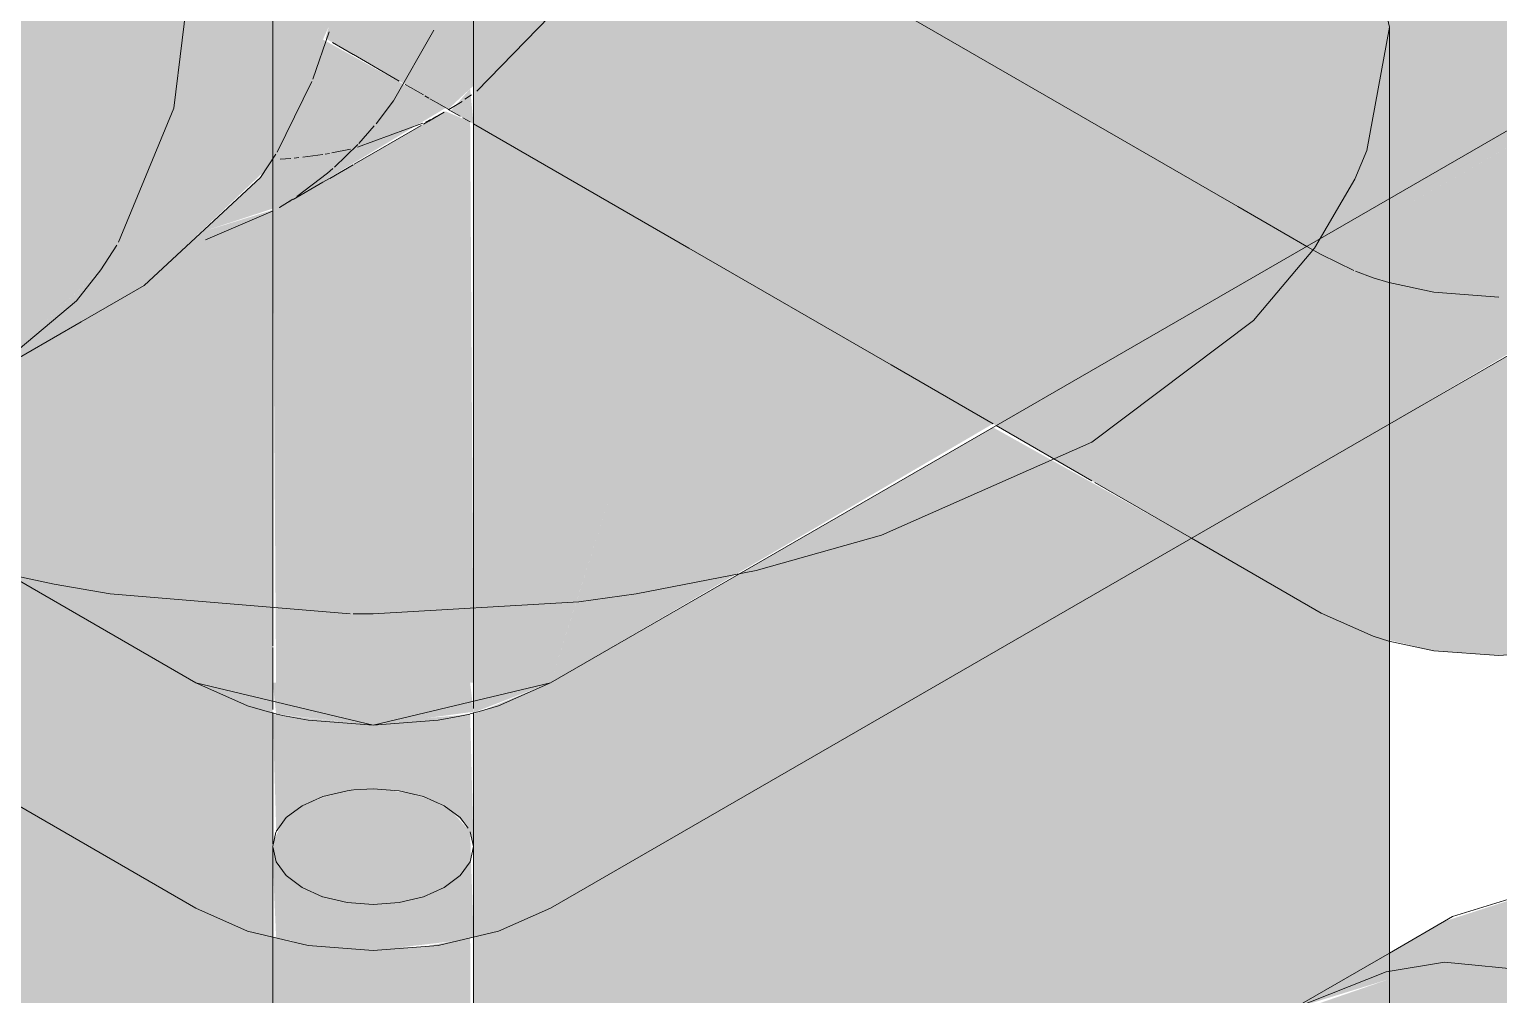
# Model space of a CAD drawing. Header units: millimetres. Extents: x -3207 to 1412, y 342 to 5433.
# Drawn here: x -1370.5 to -1253.4, y 1775.5 to 1852.4 of the extents above; entities that cross this region are included whole.
import ezdxf

# ---------------------------------------------------------------- set-up
doc = ezdxf.new("R2010")
doc.units = ezdxf.units.MM
doc.layers.add('M-_EQPT----_E', color=7, linetype='Continuous', lineweight=9)
doc.layers.add('M-_WATR----_E', color=5, linetype='Continuous', lineweight=9)

# ---------------------------------------------------------------- blocks, each defined once
blk = doc.blocks.new('ВертикальныйМногоступенчатыйЦентробежныйНасос_CDM15-CDM20_CNP - CDM15-4FSWPC-698583-В10 Аксонометрия')
at = {"layer": 'M-_EQPT----_E', "lineweight": 20}
h = blk.add_hatch(color=9, dxfattribs=at)
h.paths.add_polyline_path([(-1262.06, 1837.62), (-1237.92, 1851.56), (-1237.92, 1852.89), (-1262.06, 1838.95)])
h.paths.add_polyline_path([(-1221.44, 1844.74), (-1218.26, 1846.83), (-1216.26, 1849.62), (-1215.58, 1852.61), (-1215.58, 1870.57), (-1217.17, 1866.09), (-1221.44, 1862.41), (-1229.92, 1857.23), (-1228.1, 1857.23), (-1221.44, 1861.07), (-1221.44, 1855.53)])
h.paths.add_polyline_path([(-1215.58, 1870.57), (-1216.26, 1873.56), (-1216.61, 1873.56), (-1216.26, 1872.55)])
h.paths.add_polyline_path([(-1174.87, 1920.08), (-1172.8, 1920.24), (-1170.87, 1920.7), (-1169.22, 1921.43), (-1167.94, 1922.39), (-1167.15, 1923.5), (-1166.87, 1924.7), (-1167.15, 1933.3), (-1182.87, 1942.38), (-1182.6, 1923.5), (-1181.8, 1922.39), (-1180.53, 1921.43), (-1178.87, 1920.7), (-1176.94, 1920.24)])
h = blk.add_hatch(color=253, dxfattribs=at)
h.paths.add_polyline_path([(-1268.66, 1835.14), (-1262.06, 1838.95), (-1262.06, 1852.61), (-1264.82, 1864.71), (-1266.52, 1866.72), (-1266.34, 1865.24), (-1266.86, 1862.41), (-1267.5, 1860.82), (-1268.92, 1858.5), (-1268.99, 1858.41), (-1270.27, 1857.06), (-1272.34, 1855.76), (-1273.01, 1855.47), (-1274.29, 1855.35), (-1276.23, 1856.17), (-1280.28, 1858.18), (-1281.15, 1857.02), (-1283.32, 1855.68), (-1284.06, 1855.37), (-1286, 1854.91), (-1288.29, 1854.78), (-1291, 1855.14), (-1292.7, 1855.68), (-1294.14, 1856.47), (-1295.35, 1857.64), (-1295.74, 1858.18), (-1296.01, 1859.38), (-1296.01, 1867.59), (-1301.08, 1870.27), (-1312.86, 1871.16), (-1321.46, 1873.22), (-1322.17, 1867.38), (-1322.65, 1866.32), (-1268.66, 1835.14)])
h.paths.add_polyline_path([(-1267.2, 1868.04), (-1269.12, 1870.71), (-1271.15, 1870.55), (-1267.89, 1868.67)])
h.paths.add_polyline_path([(-1280.01, 1912.55), (-1280.28, 1918.74), (-1286.43, 1916.26), (-1280.07, 1912.59)])
h.paths.add_polyline_path([(-1269.12, 1870.71), (-1262.06, 1871.43), (-1240.01, 1876.7), (-1227.5, 1882.24), (-1280.01, 1912.55), (-1280.01, 1881.33), (-1272.59, 1875.54), (-1269.33, 1871)])
h.paths.add_polyline_path([(-1296.01, 1890.21), (-1296.01, 1913.37), (-1312.41, 1909.71), (-1323.83, 1907.85), (-1322.17, 1902.21), (-1321.92, 1899.87), (-1315.05, 1896.1), (-1301.55, 1892.66), (-1298.06, 1891.11)])
for color, points in [(253, [(-1262.06, 1838.95), (-1237.85, 1852.93), (-1237.65, 1853.8), (-1236.85, 1854.92), (-1235.58, 1855.87), (-1233.92, 1856.61), (-1229.92, 1857.51), (-1221.44, 1862.41), (-1216.93, 1866.65), (-1215.58, 1870.57), (-1217.29, 1874.99), (-1218.65, 1876.64), (-1222.58, 1879.4), (-1227.5, 1882.24), (-1240.78, 1876.51), (-1263.16, 1871.16), (-1268.99, 1870.53), (-1264.82, 1864.71), (-1262.06, 1852.61), (-1262.06, 1840.5)]), (253, [(-1267.5, 1834.48), (-1262.06, 1837.62), (-1262.06, 1838.95), (-1268.66, 1835.14)]), (253, [(-1277.85, 1811.87), (-1267.5, 1817.85), (-1267.5, 1834.48), (-1268.67, 1835.14), (-1293.41, 1820.85), (-1284.88, 1815.93)]), (254, [(-1253.36, 1802.52), (-1248.19, 1802.91), (-1242.67, 1804.37), (-1239.22, 1805.9), (-1239.22, 1834.18), (-1262.06, 1820.99), (-1262.06, 1803.75), (-1258.54, 1802.91)]), (9, [(-1267.5, 1805.9), (-1267.5, 1817.85), (-1277.85, 1811.87), (-1271.91, 1808.44)])]:
    blk.add_hatch(color=color, dxfattribs=at).paths.add_polyline_path(points)
at = {"layer": 'M-_EQPT----_E', "color": 253, "lineweight": 20}
for p, q in [((-1310.23, 1859.14), (-1274.15, 1838.31)), ((-1301.78, 1825.69), (-1317.9, 1835)), ((-1268.66, 1835.14), (-1267.5, 1834.48)), ((-1267.5, 1834.48), (-1264.9, 1833.21)), ((-1264.77, 1833.16), (-1263.36, 1832.64)), ((-1263.36, 1832.64), (-1262.12, 1832.26)), ((-1262.12, 1832.26), (-1258.54, 1831.49)), ((-1258.54, 1831.49), (-1253.36, 1831.09)), ((-1285.78, 1816.45), (-1293.41, 1820.85)), ((-1277.85, 1811.87), (-1285.54, 1816.31)), ((-1267.5, 1805.9), (-1277.85, 1811.87)), ((-1263.36, 1804.06), (-1267.5, 1805.9)), ((-1262.12, 1803.68), (-1263.36, 1804.06))]:
    blk.add_line(p, q, dxfattribs=at)
at = {"layer": 'M-_EQPT----_E', "color": 153, "lineweight": 20}
for p, q in [((-1344.65, 1850.44), (-1346.31, 1851.4)), ((-1340.99, 1848.32), (-1344.63, 1850.43)), ((-1344.56, 1841.69), (-1339.22, 1844.78)), ((-1344.21, 1843.33), (-1342.97, 1844.74)), ((-1339.06, 1844.87), (-1338.64, 1845.11)), ((-1346.14, 1841.45), (-1344.29, 1843.25)), ((-1346.55, 1842.55), (-1346.89, 1842.49)), ((-1344.87, 1842.9), (-1346.34, 1842.59)), ((-1346.69, 1840.97), (-1346.27, 1841.34)), ((-1346.52, 1840.56), (-1344.65, 1841.64)), ((-1347.06, 1840.25), (-1346.54, 1840.55))]:
    blk.add_line(p, q, dxfattribs=at)
at = {"layer": 'M-_EQPT----_E', "color": 8, "lineweight": 20}
for p, q in [((-1339.06, 1847.21), (-1340.5, 1848.04)), ((-1338.63, 1846.96), (-1338.95, 1847.15)), ((-1337.96, 1846.57), (-1338.54, 1846.91)), ((-1337.09, 1846.07), (-1337.96, 1846.57)), ((-1335.97, 1846.7), (-1337.03, 1846.04)), ((-1335.23, 1847.21), (-1335.74, 1846.86)), ((-1338.62, 1845.12), (-1337.4, 1845.83)), ((-1337.39, 1845.84), (-1338.32, 1845.33)), ((-1336.13, 1845.52), (-1337.07, 1846.06)), ((-1335.33, 1845.06), (-1335.91, 1845.39)), ((-1339.09, 1844.95), (-1344.3, 1843.05)), ((-1338.49, 1845.24), (-1338.89, 1845.04)), ((-1349.61, 1842.15), (-1350.48, 1842.09)), ((-1348.97, 1842.21), (-1349.35, 1842.17)), ((-1347.07, 1842.46), (-1348.66, 1842.24)), ((-1349.15, 1839.12), (-1346.69, 1840.97)), ((-1349.44, 1838.88), (-1347.06, 1840.25)), ((-1350.55, 1838.24), (-1349.61, 1838.78)), ((-1350.52, 1838.25), (-1349.46, 1838.91)), ((-1274.15, 1838.31), (-1268.66, 1835.14)), ((-1293.66, 1821), (-1301.78, 1825.69))]:
    blk.add_line(p, q, dxfattribs=at)
at = {"layer": 'M-_EQPT----_E', "color": 143, "lineweight": 20}
for p, q in [((-1317.9, 1835), (-1335.06, 1844.9)), ((-1356.41, 1835.67), (-1351.02, 1837.97))]:
    blk.add_line(p, q, dxfattribs=at)
blk.add_polyline3d([(-1320.22, 1881.5, 0), (-1322.17, 1867.38, 0), (-1328, 1854.5, 0), (-1334.79, 1847.52, 0)], dxfattribs=at)
at = {"layer": 'M-_EQPT----_E', "color": 153, "lineweight": 20}
blk.add_polyline3d([(-1342.82, 1844.92, 0), (-1341.43, 1846.74, 0), (-1338.22, 1852.37, 0)], dxfattribs=at)
at = {"layer": 'M-_EQPT----_E', "color": 9, "lineweight": 20}
blk.add_polyline3d([(-1239.22, 1805.9, 0), (-1243.36, 1804.06, 0), (-1248.19, 1802.91, 0), (-1253.36, 1802.52, 0), (-1258.54, 1802.91, 0), (-1262.12, 1803.68, 0)], dxfattribs=at)
blk = doc.blocks.new('ВертикальныйМногоступенчатыйЦентробежныйНасос_CDM15-CDM20_CNP - CDM15-4FSWPC-V1-В10 Аксонометрия')
at = {"layer": 'M-_EQPT----_E', "lineweight": 20}
for color, points in [(8, [(-1337.09, 1846.07), (-1335.06, 1847.95), (-1335.33, 1873.64), (-1345.25, 1879.36), (-1344.22, 1869.79), (-1346.6, 1852.63), (-1346.86, 1851.71), (-1337.27, 1846.18)]), (8, [(-1335.06, 1847.95), (-1328, 1854.5), (-1322.65, 1866.32), (-1335.06, 1873.48), (-1335.06, 1848.46)]), (253, [(-1335.24, 1800.35), (-1335.06, 1800.35), (-1335.33, 1845.06), (-1337.27, 1845.9), (-1351.06, 1838.04), (-1350.79, 1800.35), (-1335.33, 1800.35)]), (253, [(-1293.41, 1820.85), (-1268.66, 1835.14), (-1274.15, 1838.31), (-1301.78, 1825.69), (-1293.66, 1821)]), (253, [(-1267.5, 1817.85), (-1262.06, 1820.99), (-1262.06, 1837.62), (-1267.5, 1834.48), (-1267.5, 1829.23)]), (9, [(-1357.2, 1782.39), (-1357.2, 1800.35), (-1394.26, 1821.75), (-1395.65, 1821.62), (-1400.33, 1819.54), (-1397.03, 1822.03), (-1401.06, 1822.71), (-1415.29, 1828.76), (-1424.06, 1835.16), (-1424.06, 1820.99), (-1361.4, 1784.81)]), (253, [(-1328.92, 1800.35), (-1293.66, 1821), (-1301.78, 1825.69), (-1324.11, 1815.48), (-1327.17, 1805.84)]), (253, [(-1357.2, 1800.35), (-1385.64, 1821.09), (-1386.12, 1820.94), (-1394.26, 1821.75), (-1362.53, 1803.43)]), (253, [(-1343.06, 1796.97), (-1335.06, 1798.04), (-1335.33, 1800.35), (-1351.06, 1800.35), (-1350.79, 1797.88), (-1349.85, 1797.75), (-1344.2, 1797.1)]), (253, [(-1343.06, 1779.01), (-1336.11, 1779.82), (-1335.06, 1780.08), (-1335.33, 1788.48), (-1336.79, 1790.1), (-1338.27, 1790.94), (-1340.08, 1791.53), (-1342.09, 1791.83), (-1344.65, 1791.79), (-1346.15, 1791.5), (-1348.23, 1790.77), (-1349.54, 1789.94), (-1350.4, 1789.03), (-1350.92, 1787.88), (-1351.06, 1786.09), (-1350.79, 1780.01), (-1347.03, 1779.31), (-1344.06, 1779.08)])]:
    blk.add_hatch(color=color, dxfattribs=at).paths.add_polyline_path(points)
h = blk.add_hatch(color=253, dxfattribs=at)
h.paths.add_polyline_path([(-1301.78, 1825.69), (-1274.15, 1838.31), (-1322.65, 1866.32), (-1328, 1854.5), (-1335.06, 1847.95), (-1335.06, 1844.9), (-1303.84, 1826.87)])
h.paths.add_polyline_path([(-1356.71, 1836.29), (-1351.06, 1838.15), (-1351.06, 1842.79), (-1352.1, 1840.56), (-1355.69, 1837.23)])
h = blk.add_hatch(color=9, dxfattribs=at)
h.paths.add_polyline_path([(-1328.92, 1782.39), (-1277.85, 1811.87), (-1293.66, 1820.71), (-1328.92, 1800.35), (-1328.92, 1789.94)])
h.paths.add_polyline_path([(-1262.06, 1820.99), (-1237.92, 1835.23), (-1238.17, 1851.41), (-1262.06, 1837.62), (-1262.06, 1824.6)])
h.paths.add_polyline_path([(-1221.92, 1844.16), (-1221.44, 1844.74), (-1221.44, 1861.07), (-1227.85, 1857.07), (-1225.92, 1856.61), (-1224.26, 1855.87), (-1222.94, 1854.84), (-1222.19, 1853.8), (-1221.92, 1851.41), (-1221.92, 1844.44)])
h = blk.add_hatch(color=253, dxfattribs=at)
h.paths.add_polyline_path([(-1351.06, 1838.04), (-1349.61, 1838.78), (-1337.27, 1846.18), (-1347.06, 1851.63), (-1351.06, 1842.79), (-1351.06, 1838.15)])
h.paths.add_polyline_path([(-1335.06, 1844.9), (-1335.33, 1847.7), (-1336.87, 1845.95), (-1335.25, 1845.01)])
h = blk.add_hatch(color=253, dxfattribs=at)
h.paths.add_polyline_path([(-1333.06, 1800.35), (-1328.92, 1800.35), (-1324.11, 1815.48), (-1301.78, 1825.69), (-1335.06, 1844.9), (-1335.06, 1800.35)])
h.paths.add_polyline_path([(-1354.73, 1800.35), (-1351.06, 1800.35), (-1351.06, 1838.04), (-1356.71, 1836.29), (-1361.31, 1832.02), (-1374.04, 1824.67), (-1385.44, 1820.94), (-1357.2, 1800.35)])
h = blk.add_hatch(color=9, dxfattribs=at)
h.paths.add_polyline_path([(-1391.06, 1721.52), (-1351.06, 1721.52), (-1351.06, 1728.34), (-1367.9, 1727.06), (-1383.56, 1723.32)])
h.paths.add_polyline_path([(-1400.33, 1712.25), (-1391.5, 1721.33), (-1400.33, 1717.41), (-1400.33, 1716.17)])
h.paths.add_polyline_path([(-1310.58, 1725.23), (-1318.21, 1727.06), (-1335.06, 1728.34), (-1335.06, 1721.52), (-1310.76, 1721.52), (-1310.73, 1723.95)])
h.paths.add_polyline_path([(-1284.51, 1716.85), (-1284.85, 1718.02), (-1286.84, 1736.6), (-1284.85, 1752.88), (-1279.03, 1765.77), (-1274.36, 1770.09), (-1280.36, 1768.24), (-1293.8, 1760.48), (-1303.07, 1751.89), (-1308.9, 1739), (-1310.58, 1725.23), (-1293.64, 1720.9), (-1284.85, 1717)])
h.paths.add_polyline_path([(-1262.06, 1803.75), (-1262.06, 1820.99), (-1267.5, 1817.85), (-1267.5, 1805.9), (-1263.36, 1804.06)])
h = blk.add_hatch(color=254, dxfattribs=at)
h.paths.add_polyline_path([(-1400.33, 1717.41), (-1391.06, 1721.52), (-1367.9, 1727.06), (-1351.06, 1728.34), (-1351.06, 1780.08), (-1353.06, 1780.55), (-1357.2, 1782.39), (-1400.33, 1807.29), (-1400.33, 1721.52)])
h.paths.add_polyline_path([(-1310.58, 1725.23), (-1308.9, 1739), (-1302.56, 1752.36), (-1293.66, 1760.56), (-1280.36, 1768.24), (-1274.36, 1770.09), (-1269.76, 1774.36), (-1262.06, 1778.81), (-1262.06, 1803.75), (-1264.82, 1804.71), (-1267.5, 1805.9), (-1277.85, 1811.87), (-1328.92, 1782.39), (-1333.06, 1780.55), (-1335.06, 1780.08), (-1335.06, 1728.34), (-1318.21, 1727.06), (-1310.88, 1725.31)])
h = blk.add_hatch(color=253, dxfattribs=at)
h.paths.add_polyline_path([(-1351.06, 1797.98), (-1351.06, 1800.35), (-1357.2, 1800.35), (-1351.44, 1798.13)])
h.paths.add_polyline_path([(-1335.06, 1797.98), (-1328.92, 1800.35), (-1335.06, 1800.35), (-1335.06, 1798.04)])
h = blk.add_hatch(color=9, dxfattribs=at)
h.paths.add_polyline_path([(-1335.06, 1780.08), (-1333.06, 1780.55), (-1328.92, 1782.39), (-1328.92, 1800.35), (-1335.06, 1797.85), (-1335.06, 1780.55)])
h.paths.add_polyline_path([(-1351.06, 1780.08), (-1351.06, 1797.98), (-1357.2, 1800.35), (-1357.2, 1782.39), (-1353.06, 1780.55)])
h = blk.add_hatch(color=253, dxfattribs=at)
h.paths.add_polyline_path([(-1335.06, 1728.34), (-1335.33, 1780.01), (-1339.06, 1779.31), (-1344.65, 1779.13), (-1349.99, 1779.82), (-1351.06, 1780.08), (-1350.79, 1728.36), (-1341.59, 1728.84), (-1335.13, 1728.35)])
h.paths.add_polyline_path([(-1335.06, 1787.29), (-1335.33, 1797.88), (-1336.26, 1797.75), (-1344.2, 1797.1), (-1351.06, 1797.85), (-1350.78, 1788.49), (-1349.38, 1790.06), (-1347.93, 1790.9), (-1346.15, 1791.5), (-1344.16, 1791.82), (-1341.4, 1791.78), (-1339.56, 1791.41), (-1337.88, 1790.77), (-1336.58, 1789.94), (-1335.74, 1789.05), (-1335.19, 1787.89)])
at = {"layer": 'M-_EQPT----_E', "color": 143, "lineweight": 20}
for p, q in [((-1351.06, 1898.77), (-1351.06, 1807.44)), ((-1335.06, 1807.44), (-1335.06, 1890.18)), ((-1262.06, 1843.84), (-1262.06, 1844.38)), ((-1351.06, 1806.45), (-1351.06, 1803.27)), ((-1335.06, 1800.35), (-1335.06, 1806.45)), ((-1351.06, 1803.16), (-1351.06, 1800.35))]:
    blk.add_line(p, q, dxfattribs=at)
at = {"layer": 'M-_EQPT----_E', "color": 9, "lineweight": 20}
for p, q in [((-1464.68, 1862.41), (-1357.2, 1800.35)), ((-1357.2, 1800.35), (-1464.68, 1862.41)), ((-1328.92, 1800.35), (-1221.44, 1862.41)), ((-1221.44, 1862.41), (-1328.92, 1800.35)), ((-1357.2, 1782.39), (-1464.68, 1844.44)), ((-1221.44, 1844.44), (-1328.92, 1782.39)), ((-1262.06, 1673.52), (-1262.06, 1820.99)), ((-1351.06, 1787.29), (-1351.06, 1526.55)), ((-1335.06, 1526.55), (-1335.06, 1787.29))]:
    blk.add_line(p, q, dxfattribs=at)
at = {"layer": 'M-_EQPT----_E', "color": 253, "lineweight": 20}
for p, q in [((-1262.06, 1844.38), (-1262.06, 1852.61)), ((-1262.06, 1838.95), (-1262.06, 1843.84)), ((-1262.06, 1820.99), (-1262.06, 1838.95)), ((-1272.91, 1829.23), (-1268.04, 1834.99)), ((-1373.58, 1809.3), (-1368.47, 1808.21)), ((-1351.06, 1807.44), (-1351.06, 1806.45)), ((-1335.06, 1806.45), (-1335.06, 1807.44)), ((-1351.06, 1800.35), (-1351.06, 1798.21)), ((-1335.06, 1798.31), (-1335.06, 1800.35)), ((-1351.5, 1798.05), (-1350.78, 1797.87)), ((-1351.06, 1797.98), (-1351.06, 1787.52)), ((-1350.77, 1797.86), (-1349.98, 1797.69)), ((-1336.15, 1797.68), (-1335.35, 1797.86)), ((-1335.33, 1797.87), (-1334.61, 1798.05)), ((-1335.06, 1787.29), (-1335.06, 1797.98)), ((-1351.06, 1787.29), (-1351.06, 1780.08)), ((-1335.06, 1780.08), (-1335.06, 1787.29)), ((-1348.71, 1784.02), (-1347.09, 1783.3)), ((-1351.06, 1780.08), (-1351.06, 1728.34)), ((-1335.06, 1738.11), (-1335.06, 1780.08))]:
    blk.add_line(p, q, dxfattribs=at)
at = {"layer": 'M-_EQPT----_E', "color": 143, "lineweight": 20}
for points in [[(-1263.87, 1842.77, 0), (-1262.06, 1852.61, 0), (-1264.82, 1864.71, 0), (-1272.91, 1875.99, 0), (-1285.78, 1885.68, 0)], [(-1368.47, 1808.21, 0), (-1364.02, 1807.44, 0), (-1344.89, 1805.86, 0)], [(-1344.66, 1805.85, 0), (-1343.06, 1805.84, 0), (-1326.68, 1806.81, 0)]]:
    blk.add_polyline3d(points, dxfattribs=at)
at = {"layer": 'M-_EQPT----_E', "color": 253, "lineweight": 20}
for points in [[(-1268.04, 1834.99, 0), (-1264.82, 1840.5, 0), (-1263.87, 1842.77, 0)], [(-1312.54, 1809.3, 0), (-1302.56, 1812.11, 0), (-1285.78, 1819.54, 0), (-1272.91, 1829.23, 0)], [(-1326.68, 1806.81, 0), (-1322.09, 1807.44, 0), (-1312.54, 1809.3, 0)], [(-1344.66, 1791.81, 0), (-1345.13, 1791.75, 0), (-1347.06, 1791.29, 0), (-1348.71, 1790.55, 0), (-1349.99, 1789.6, 0), (-1350.78, 1788.49, 0)], [(-1337.4, 1790.55, 0), (-1339.06, 1791.29, 0), (-1340.99, 1791.75, 0), (-1343.06, 1791.91, 0), (-1344.59, 1791.82, 0)], [(-1335.48, 1788.76, 0), (-1336.13, 1789.6, 0), (-1337.4, 1790.55, 0)], [(-1350.81, 1788.44, 0), (-1351.06, 1787.29, 0), (-1350.79, 1786.09, 0), (-1349.99, 1784.98, 0), (-1348.71, 1784.02, 0)], [(-1337.4, 1784.02, 0), (-1336.13, 1784.98, 0), (-1335.33, 1786.09, 0), (-1335.06, 1787.29, 0), (-1335.33, 1788.48, 0)], [(-1347.06, 1783.29, 0), (-1345.13, 1782.83, 0), (-1343.06, 1782.67, 0), (-1340.99, 1782.83, 0), (-1339.06, 1783.29, 0), (-1337.4, 1784.02, 0)]]:
    blk.add_polyline3d(points, dxfattribs=at)
at = {"layer": 'M-_EQPT----_E', "color": 9, "lineweight": 20}
for points in [[(-1357.2, 1800.35, 0), (-1353.06, 1798.52, 0), (-1351.5, 1798.05, 0)], [(-1328.92, 1800.35, 0), (-1343.06, 1796.97, 0), (-1357.2, 1800.35, 0)], [(-1334.61, 1798.05, 0), (-1333.06, 1798.52, 0), (-1328.92, 1800.35, 0)], [(-1349.98, 1797.69, 0), (-1348.23, 1797.36, 0), (-1343.06, 1796.97, 0), (-1337.88, 1797.36, 0), (-1336.15, 1797.68, 0)], [(-1328.92, 1782.39, 0), (-1333.06, 1780.55, 0), (-1337.88, 1779.4, 0), (-1343.06, 1779.01, 0), (-1348.23, 1779.4, 0), (-1353.06, 1780.55, 0), (-1357.2, 1782.39, 0)]]:
    blk.add_polyline3d(points, dxfattribs=at)
blk = doc.blocks.new('COMER_BR00_U-PVC свободный фланец red - DN15 - DN200-V10-В10 Аксонометрия')
at = {"layer": 'M-_WATR----_E', "lineweight": 20}
h = blk.add_hatch(color=256, dxfattribs=at)
h.paths.add_polyline_path([(-1170.17, 1669.24), (-1157.44, 1676.59), (-1159.43, 1695.17), (-1165.26, 1714.78), (-1174.53, 1734.08), (-1186.61, 1751.76), (-1200.68, 1766.61), (-1215.78, 1777.63), (-1221.92, 1780.24), (-1221.92, 1765.47), (-1213.41, 1759.27), (-1199.34, 1744.41), (-1187.26, 1726.73), (-1177.99, 1707.43), (-1172.16, 1687.82), (-1171.96, 1685.97)])
h.paths.add_polyline_path([(-1237.92, 1774.28), (-1237.92, 1784.75), (-1244.95, 1785.44), (-1257.67, 1781.34), (-1262.06, 1778.81), (-1262.06, 1776.74), (-1257.67, 1778.09), (-1243.6, 1776.7), (-1242.67, 1776.3)])
blk.add_hatch(color=57, dxfattribs=at).paths.add_polyline_path([(-1269.76, 1774.36), (-1262.06, 1776.74), (-1262.06, 1778.81), (-1264.82, 1777.22)])
h = blk.add_hatch(color=256, dxfattribs=at)
h.paths.add_polyline_path([(-1193.26, 1629.62), (-1187.26, 1631.47), (-1177.99, 1640.07), (-1172.16, 1652.95), (-1170.17, 1669.24), (-1172.16, 1687.82), (-1177.99, 1707.43), (-1187.26, 1726.73), (-1199.34, 1744.41), (-1213.41, 1759.27), (-1221.92, 1765.47), (-1221.71, 1750.71), (-1209.71, 1737.95), (-1197.86, 1720.61), (-1188.59, 1701.31), (-1183.5, 1684.15), (-1182.67, 1683.55), (-1180.78, 1681.41), (-1179.81, 1680), (-1178.8, 1677.89), (-1178.17, 1675.75), (-1177.95, 1673.73), (-1178.17, 1671.95), (-1178.8, 1670.55), (-1179.81, 1669.61), (-1181.43, 1669.23), (-1180.78, 1663.11), (-1183, 1646.31), (-1188.65, 1633.89), (-1191.67, 1631.09)])
h.paths.add_polyline_path([(-1237.92, 1763.28), (-1237.92, 1774.28), (-1243.6, 1776.7), (-1257.67, 1778.09), (-1262.06, 1776.74), (-1262.06, 1771.35), (-1253.51, 1770.28), (-1238.82, 1763.94)])
h = blk.add_hatch(color=57, dxfattribs=at)
h.paths.add_polyline_path([(-1199.34, 1627.74), (-1193.26, 1629.62), (-1188.43, 1634.3), (-1182.67, 1647.64), (-1180.78, 1663.11), (-1181.49, 1669.24), (-1182.67, 1669.35), (-1184.31, 1670.05), (-1185.96, 1671.25), (-1188.22, 1673.94), (-1188.81, 1674.8), (-1190, 1677.52), (-1190.46, 1679.05), (-1190.6, 1681.69), (-1190.46, 1682.85), (-1189.82, 1684.26), (-1188.57, 1685.27), (-1187.49, 1685.6), (-1185.96, 1685.45), (-1183.5, 1684.15), (-1188.59, 1701.31), (-1197.86, 1720.61), (-1209.94, 1738.29), (-1221.92, 1750.93), (-1221.63, 1731.63), (-1214.05, 1723.35), (-1208.09, 1714.61), (-1202.68, 1702.85), (-1199.75, 1692.15), (-1198.86, 1682.89), (-1200.12, 1673.94), (-1201.87, 1669.5), (-1202.16, 1667.13), (-1205.76, 1659.17), (-1212.33, 1653.37), (-1213.61, 1652.63), (-1207.88, 1657.94), (-1204.28, 1666.29), (-1208.13, 1662.72), (-1215.37, 1658.78), (-1221.08, 1657.01), (-1221.92, 1657.01), (-1221.92, 1632.76), (-1213.41, 1629.13), (-1201.24, 1627.93)])
h.paths.add_polyline_path([(-1237.92, 1642.42), (-1237.92, 1661.11), (-1247.06, 1655.83), (-1247.06, 1650.21), (-1242.67, 1645.89), (-1240.05, 1643.97)])
h.paths.add_polyline_path([(-1262.06, 1734.61), (-1259.49, 1736.99), (-1252.46, 1740.87), (-1248.45, 1742.4), (-1257.67, 1743.1), (-1262.06, 1741.75), (-1262.06, 1735.51)])
h.paths.add_polyline_path([(-1237.92, 1741.54), (-1237.92, 1763.28), (-1239.11, 1764.15), (-1254.78, 1770.63), (-1262.06, 1771.35), (-1262.06, 1742.32), (-1255.02, 1744.49), (-1245.83, 1743.42), (-1242.67, 1742.31), (-1238.42, 1741.75)])
h.paths.add_polyline_path([(-1274.36, 1770.09), (-1267.65, 1771.91), (-1262.06, 1771.35), (-1262.06, 1776.74), (-1270.24, 1773.91), (-1273.84, 1770.58)])
for p, q in [((-1257.03, 1781.71), (-1262.06, 1778.81)), ((-1262.06, 1778.81), (-1269.76, 1774.36))]:
    blk.add_line(p, q, dxfattribs=at)
for points in [[(-1257.03, 1781.71, 0), (-1244.95, 1785.44, 0), (-1238.11, 1785.38, 0)], [(-1238, 1774.85, 0), (-1243.6, 1776.7, 0), (-1257.67, 1778.09, 0), (-1262.32, 1777.32, 0)], [(-1262.32, 1777.32, 0), (-1269.76, 1774.36, 0), (-1274.75, 1770.67, 0)]]:
    blk.add_polyline3d(points, dxfattribs=at)
blk = doc.blocks.new('COMER_BR00_U-PVC свободный фланец red - DN15 - DN200-V12-В10 Аксонометрия')
at = {"layer": 'M-_WATR----_E', "lineweight": 20}
h = blk.add_hatch(color=155, dxfattribs=at)
h.paths.add_polyline_path([(-1386.12, 1820.94), (-1374.04, 1824.67), (-1364.77, 1833.27), (-1358.94, 1846.15), (-1356.95, 1862.44), (-1358.94, 1881.02), (-1364.02, 1897.78), (-1384.56, 1892.66), (-1389.14, 1890.63), (-1388.54, 1887.91), (-1387.77, 1879.76), (-1388.97, 1871.79), (-1391.41, 1866.41), (-1395.79, 1862.35), (-1400.33, 1860.88), (-1404.07, 1858.72), (-1409.63, 1857), (-1416.26, 1857.71), (-1417.74, 1858.34), (-1423.51, 1855), (-1424.06, 1851.95), (-1423.86, 1838.84), (-1394.26, 1821.75)])
h.paths.add_polyline_path([(-1412.11, 1836.89), (-1413.64, 1837.04), (-1415.29, 1837.74), (-1416.94, 1838.94), (-1419.4, 1841.92), (-1420.5, 1843.98), (-1421.3, 1846.27), (-1421.49, 1847.24), (-1421.65, 1848.76), (-1421.14, 1851.19), (-1420.8, 1851.95), (-1419.79, 1852.88), (-1418.38, 1853.28), (-1416.11, 1852.79), (-1415.29, 1852.44), (-1413.21, 1850.78), (-1412.11, 1849.62), (-1410.79, 1847.69), (-1409.78, 1845.58), (-1408.98, 1841.92), (-1409.04, 1840.5), (-1409.14, 1839.64), (-1409.78, 1838.23), (-1410.79, 1837.3)])
h.paths.add_polyline_path([(-1367.91, 1862.4), (-1370.15, 1862.85), (-1371.12, 1863.27), (-1372.74, 1864.46), (-1374.28, 1866.08), (-1375.59, 1868.01), (-1376.71, 1870.45), (-1377.24, 1872.25), (-1377.46, 1874.28), (-1377.24, 1876.06), (-1376.61, 1877.46), (-1375.59, 1878.4), (-1374.06, 1878.78), (-1372.62, 1878.6), (-1370.15, 1877.26), (-1369.16, 1876.45), (-1367.24, 1874.15), (-1366.46, 1872.92), (-1365.58, 1871.1), (-1364.84, 1867.91), (-1364.73, 1866.93), (-1364.95, 1865.15), (-1365.58, 1863.75), (-1366.59, 1862.81), (-1367.87, 1862.42)])
for color, points in [(145, [(-1351.06, 1842.79), (-1346.21, 1853.5), (-1344.22, 1869.79), (-1351.06, 1865.84), (-1351.06, 1846.04)]), (155, [(-1374.04, 1824.67), (-1361.31, 1832.02), (-1351.86, 1841.01), (-1351.06, 1842.79), (-1351.06, 1865.84), (-1356.95, 1862.44), (-1358.94, 1846.15), (-1365.14, 1832.92), (-1371.12, 1827.38)])]:
    blk.add_hatch(color=color, dxfattribs=at).paths.add_polyline_path(points)
for p, q in [((-1346.57, 1852.24), (-1347.87, 1848.47)), ((-1347.95, 1848.27), (-1350.72, 1842.66)), ((-1366.34, 1829.12), (-1361.31, 1832.02)), ((-1374.04, 1824.67), (-1366.34, 1829.12))]:
    blk.add_line(p, q, dxfattribs=at)
for points in [[(-1363.35, 1835.48, 0), (-1358.94, 1846.15, 0), (-1356.95, 1862.44, 0)], [(-1350.81, 1842.5, 0), (-1352.04, 1840.62, 0), (-1361.31, 1832.02, 0)], [(-1366.7, 1830.79, 0), (-1364.77, 1833.27, 0), (-1363.49, 1835.24, 0)], [(-1385.6, 1821, 0), (-1374.04, 1824.67, 0), (-1366.7, 1830.79, 0)]]:
    blk.add_polyline3d(points, dxfattribs=at)

msp = doc.modelspace()

# ---------------------------------------------------------------- block references
at = {"layer": 'M-_EQPT----_E', "color": 8, "lineweight": 20}
for name in ['ВертикальныйМногоступенчатыйЦентробежныйНасос_CDM15-CDM20_CNP - CDM15-4FSWPC-698583-В10 Аксонометрия', 'ВертикальныйМногоступенчатыйЦентробежныйНасос_CDM15-CDM20_CNP - CDM15-4FSWPC-V1-В10 Аксонометрия']:
    msp.add_blockref(name, (0, 0), dxfattribs=at)
at = {"layer": 'M-_WATR----_E', "lineweight": 20}
for name in ['COMER_BR00_U-PVC свободный фланец red - DN15 - DN200-V12-В10 Аксонометрия', 'COMER_BR00_U-PVC свободный фланец red - DN15 - DN200-V10-В10 Аксонометрия']:
    msp.add_blockref(name, (0, 0), dxfattribs=at)

doc.saveas('drawing.dxf')
